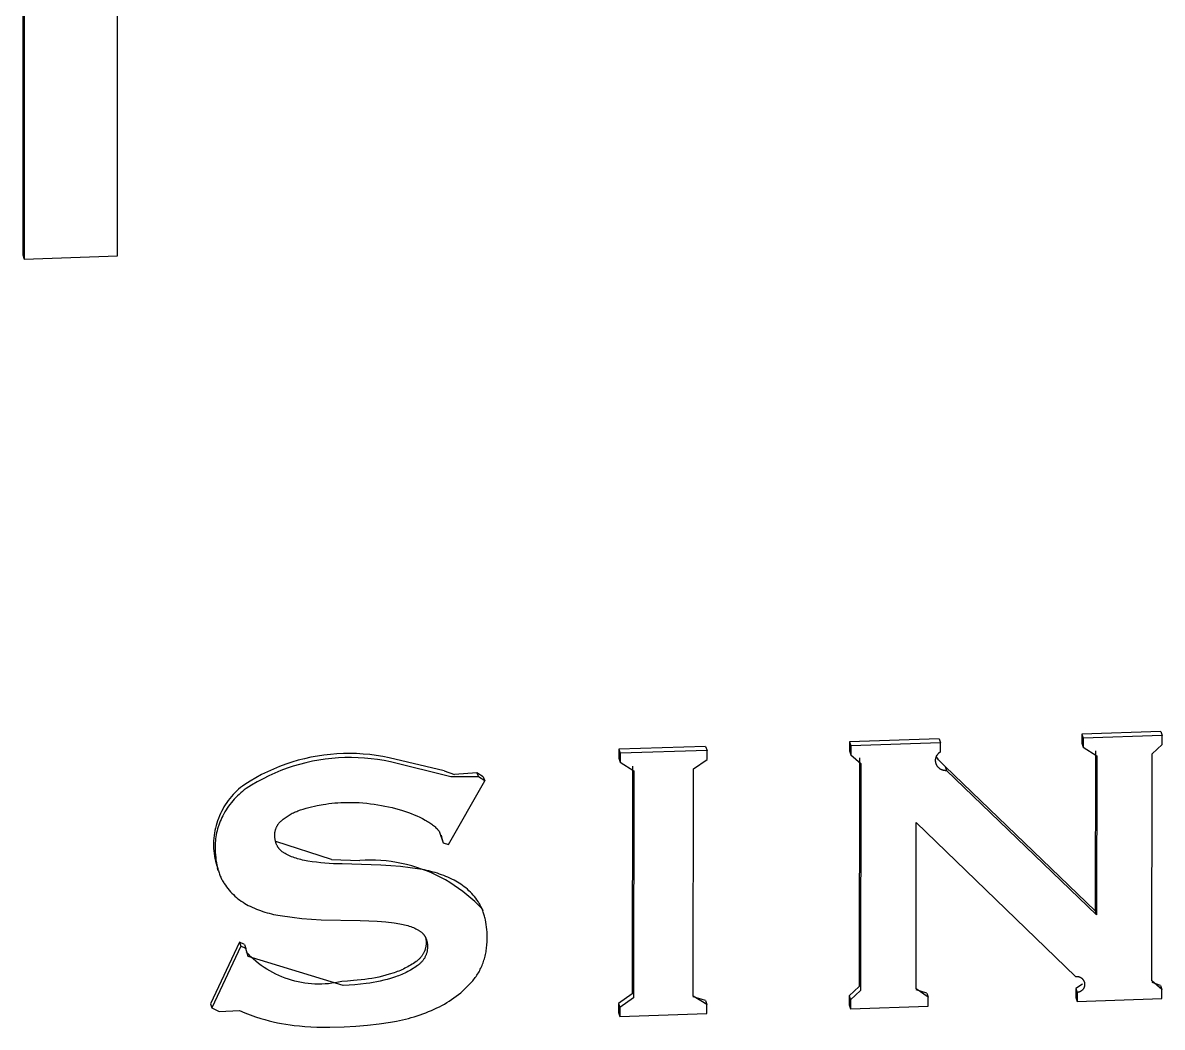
# Model space of a CAD drawing. Header units: millimetres. Extents: x -962 to 3068, y -237 to 2578.
# Drawn here: x 217.2 to 223.56, y 452.32 to 457.94 of the extents above; entities that cross this region are included whole.
import ezdxf

# ---------------------------------------------------------------- set-up
doc = ezdxf.new("R2010")
doc.units = ezdxf.units.MM
doc.header["$MEASUREMENT"] = 0
doc.layers.add('Utwórz2D linie widoczne', color=7, linetype='Continuous', true_color=0x000000)

msp = doc.modelspace()

# ---------------------------------------------------------------- linework, layer by layer
at = {"layer": 'Utwórz2D linie widoczne'}
for p, q in [((217.2053, 466.8266), (217.2006, 456.6384)), ((217.213, 466.8043), (217.2083, 456.6158)), ((217.7287, 456.6328), (217.7332, 465.6741)), ((217.2006, 456.6384), (217.2083, 456.6158)), ((217.2083, 456.6158), (217.7287, 456.6328)), ((221.8178, 453.9191), (221.8177, 453.8689)), ((222.3176, 453.9355), (221.8178, 453.9191)), ((221.8178, 453.9191), (221.8256, 453.8965)), ((222.3176, 453.9355), (222.3255, 453.9129)), ((223.1154, 453.9617), (223.1153, 453.9114)), ((223.5563, 453.9761), (223.1154, 453.9617)), ((223.1154, 453.9617), (223.1232, 453.939)), ((223.5642, 453.9535), (223.1232, 453.939)), ((223.1232, 453.939), (223.1232, 453.8888)), ((223.5563, 453.9761), (223.5642, 453.9535)), ((223.5641, 453.9032), (223.5642, 453.9535)), ((218.9552, 453.8513), (218.9187, 453.8484)), ((218.9918, 453.853), (218.9552, 453.8513)), ((219.0284, 453.8533), (218.9918, 453.853)), ((219.065, 453.8524), (219.0284, 453.8533)), ((219.1016, 453.8503), (219.065, 453.8524)), ((220.5292, 453.8769), (220.5291, 453.8266)), ((221.0144, 453.8928), (220.5292, 453.8769)), ((220.5292, 453.8769), (220.537, 453.8542)), ((220.537, 453.8542), (220.5369, 453.804)), ((221.0222, 453.8701), (220.537, 453.8542)), ((221.0144, 453.8928), (221.0222, 453.8701)), ((221.0222, 453.8199), (221.0222, 453.8701)), ((221.8177, 453.8689), (221.8256, 453.8462)), ((222.3255, 453.9129), (221.8256, 453.8965)), ((221.8256, 453.8965), (221.8256, 453.8462)), ((222.3108, 453.8495), (222.312, 453.8511)), ((222.312, 453.8511), (222.3133, 453.8526)), ((222.3133, 453.8526), (222.3147, 453.854)), ((222.3147, 453.854), (222.3161, 453.8554)), ((222.3161, 453.8554), (222.3175, 453.8567)), ((222.3175, 453.8567), (222.319, 453.858)), ((222.319, 453.858), (222.3206, 453.8592)), ((222.3206, 453.8592), (222.3221, 453.8604)), ((222.3221, 453.8604), (222.3238, 453.8616)), ((222.3238, 453.8616), (222.3254, 453.8626)), ((222.3254, 453.8626), (222.3255, 453.9129)), ((223.1153, 453.9114), (223.1232, 453.8888)), ((223.1232, 453.8888), (223.1991, 453.8409)), ((223.1912, 453.8635), (223.1901, 452.9749)), ((223.1911, 453.868), (223.1912, 453.8635)), ((223.5069, 452.5824), (223.5086, 453.851)), ((223.5086, 453.851), (223.5641, 453.9032)), ((218.669, 453.7932), (218.6347, 453.7804)), ((218.7037, 453.8048), (218.669, 453.7932)), ((218.7389, 453.8151), (218.7037, 453.8048)), ((218.7466, 453.7925), (218.7115, 453.7821)), ((218.7743, 453.8243), (218.7389, 453.8151)), ((218.7821, 453.8016), (218.7466, 453.7925)), ((218.8101, 453.8322), (218.7743, 453.8243)), ((218.8178, 453.8095), (218.7821, 453.8016)), ((218.8461, 453.8388), (218.8101, 453.8322)), ((218.8539, 453.8162), (218.8178, 453.8095)), ((218.8823, 453.8442), (218.8461, 453.8388)), ((218.8901, 453.8216), (218.8539, 453.8162)), ((218.9187, 453.8484), (218.8823, 453.8442)), ((218.9265, 453.8257), (218.8901, 453.8216)), ((218.963, 453.8287), (218.9265, 453.8257)), ((218.9996, 453.8303), (218.963, 453.8287)), ((219.0362, 453.8307), (218.9996, 453.8303)), ((219.0728, 453.8298), (219.0362, 453.8307)), ((219.1093, 453.8276), (219.0728, 453.8298)), ((219.138, 453.8469), (219.1016, 453.8503)), ((219.1458, 453.8242), (219.1093, 453.8276)), ((219.1744, 453.8422), (219.138, 453.8469)), ((219.1821, 453.8196), (219.1458, 453.8242)), ((219.2105, 453.8363), (219.1744, 453.8422)), ((219.2183, 453.8136), (219.1821, 453.8196)), ((219.2464, 453.8291), (219.2105, 453.8363)), ((219.2542, 453.8065), (219.2183, 453.8136)), ((219.5537, 453.7556), (219.2464, 453.8291)), ((219.5916, 453.7226), (219.2542, 453.8065)), ((220.5291, 453.8266), (220.5369, 453.804)), ((220.5369, 453.804), (220.6129, 453.7561)), ((220.9461, 453.767), (221.0222, 453.8199)), ((221.8256, 453.8462), (221.8812, 453.7976)), ((221.8733, 453.8203), (221.8719, 452.5517)), ((221.8729, 453.8288), (221.8733, 453.8203)), ((221.8812, 453.7976), (221.8798, 452.529)), ((222.2985, 453.8148), (222.2986, 453.8168)), ((222.2985, 453.8128), (222.2985, 453.8148)), ((222.2986, 453.8108), (222.2985, 453.8128)), ((222.2986, 453.8168), (222.2987, 453.8187)), ((222.2988, 453.8089), (222.2986, 453.8108)), ((222.2987, 453.8187), (222.2989, 453.8207)), ((222.299, 453.8069), (222.2988, 453.8089)), ((222.2989, 453.8207), (222.2991, 453.8227)), ((222.2993, 453.805), (222.299, 453.8069)), ((222.2991, 453.8227), (222.2995, 453.8246)), ((222.2996, 453.803), (222.2993, 453.805)), ((222.2995, 453.8246), (222.2999, 453.8265)), ((222.3001, 453.8011), (222.2996, 453.803)), ((222.2999, 453.8265), (222.3003, 453.8285)), ((222.3005, 453.7992), (222.3001, 453.8011)), ((222.3003, 453.8285), (222.3008, 453.8304)), ((222.3011, 453.7973), (222.3005, 453.7992)), ((222.3008, 453.8304), (222.3014, 453.8322)), ((222.3017, 453.7954), (222.3011, 453.7973)), ((222.3014, 453.8322), (222.3021, 453.8341)), ((222.3024, 453.7935), (222.3017, 453.7954)), ((222.3084, 453.8271), (222.302, 453.8357)), ((222.3021, 453.8341), (222.3028, 453.8359)), ((222.3032, 453.7917), (222.3024, 453.7935)), ((222.3028, 453.8359), (222.3036, 453.8378)), ((222.304, 453.7899), (222.3032, 453.7917)), ((222.3036, 453.8378), (222.3044, 453.8395)), ((222.3048, 453.7882), (222.304, 453.7899)), ((222.3044, 453.8395), (222.3053, 453.8413)), ((222.3058, 453.7864), (222.3048, 453.7882)), ((222.3053, 453.8413), (222.3063, 453.843)), ((222.3063, 453.843), (222.3073, 453.8447)), ((222.3073, 453.8447), (222.3084, 453.8464)), ((222.3084, 453.8464), (222.3096, 453.848)), ((222.315, 453.8186), (222.3084, 453.8271)), ((222.3096, 453.848), (222.3108, 453.8495)), ((222.322, 453.8104), (222.315, 453.8186)), ((222.3292, 453.8025), (222.322, 453.8104)), ((222.3367, 453.7948), (222.3292, 453.8025)), ((222.3444, 453.7873), (222.3367, 453.7948)), ((222.3524, 453.7802), (222.3444, 453.7873)), ((223.1991, 453.8409), (223.198, 452.9522)), ((218.5346, 453.7352), (218.5024, 453.7178)), ((218.5674, 453.7514), (218.5346, 453.7352)), ((218.5752, 453.7288), (218.5424, 453.7125)), ((218.6008, 453.7665), (218.5674, 453.7514)), ((218.6086, 453.7439), (218.5752, 453.7288)), ((218.6347, 453.7804), (218.6008, 453.7665)), ((218.6424, 453.7578), (218.6086, 453.7439)), ((218.6768, 453.7705), (218.6424, 453.7578)), ((218.7115, 453.7821), (218.6768, 453.7705)), ((219.5537, 453.7556), (219.6111, 453.7363)), ((219.7372, 453.7447), (219.6111, 453.7363)), ((219.7724, 453.7235), (219.7372, 453.7447)), ((219.7372, 453.7447), (219.745, 453.7221)), ((219.7724, 453.7235), (219.7802, 453.7008)), ((220.6051, 453.7787), (220.6039, 452.51)), ((220.6049, 453.7831), (220.6051, 453.7787)), ((220.6129, 453.7561), (220.6117, 452.4873)), ((220.9449, 452.4983), (220.9461, 453.767)), ((222.3068, 453.7847), (222.3058, 453.7864)), ((222.3078, 453.783), (222.3068, 453.7847)), ((222.3089, 453.7814), (222.3078, 453.783)), ((222.3101, 453.7798), (222.3089, 453.7814)), ((222.3113, 453.7783), (222.3101, 453.7798)), ((222.3126, 453.7767), (222.3113, 453.7783)), ((222.3139, 453.7753), (222.3126, 453.7767)), ((222.3153, 453.7739), (222.3139, 453.7753)), ((222.3167, 453.7725), (222.3153, 453.7739)), ((222.3182, 453.7712), (222.3167, 453.7725)), ((222.3197, 453.7699), (222.3182, 453.7712)), ((222.3213, 453.7687), (222.3197, 453.7699)), ((222.3229, 453.7675), (222.3213, 453.7687)), ((222.3245, 453.7664), (222.3229, 453.7675)), ((222.3262, 453.7654), (222.3245, 453.7664)), ((222.3279, 453.7644), (222.3262, 453.7654)), ((222.3296, 453.7635), (222.3279, 453.7644)), ((222.3314, 453.7626), (222.3296, 453.7635)), ((222.3332, 453.7618), (222.3314, 453.7626)), ((222.3351, 453.7611), (222.3332, 453.7618)), ((222.3369, 453.7604), (222.3351, 453.7611)), ((222.3388, 453.7598), (222.3369, 453.7604)), ((222.3407, 453.7593), (222.3388, 453.7598)), ((222.3426, 453.7588), (222.3407, 453.7593)), ((222.3445, 453.7584), (222.3426, 453.7588)), ((222.3465, 453.758), (222.3445, 453.7584)), ((222.3484, 453.7577), (222.3465, 453.758)), ((222.3504, 453.7575), (222.3484, 453.7577)), ((222.3524, 453.7574), (222.3504, 453.7575)), ((223.1901, 452.9749), (222.3524, 453.7802)), ((222.3524, 453.7802), (222.3603, 453.7575)), ((222.3543, 453.7573), (222.3524, 453.7574)), ((222.3563, 453.7573), (222.3543, 453.7573)), ((222.3583, 453.7574), (222.3563, 453.7573)), ((222.3603, 453.7575), (222.3583, 453.7574)), ((223.198, 452.9522), (222.3603, 453.7575)), ((218.417, 453.6626), (218.4061, 453.6533)), ((218.4283, 453.6714), (218.417, 453.6626)), ((218.4398, 453.6798), (218.4283, 453.6714)), ((218.4707, 453.6994), (218.4398, 453.6798)), ((218.4785, 453.6767), (218.4475, 453.6571)), ((218.5024, 453.7178), (218.4707, 453.6994)), ((218.5101, 453.6952), (218.4785, 453.6767)), ((218.5424, 453.7125), (218.5101, 453.6952)), ((219.5781, 453.3449), (219.7802, 453.7008)), ((219.745, 453.7221), (219.5916, 453.7226)), ((219.7802, 453.7008), (219.745, 453.7221)), ((218.3567, 453.6019), (218.348, 453.5907)), ((218.3659, 453.6129), (218.3567, 453.6019)), ((218.3754, 453.6235), (218.3659, 453.6129)), ((218.382, 453.598), (218.3736, 453.5885)), ((218.3853, 453.6338), (218.3754, 453.6235)), ((218.3906, 453.6073), (218.382, 453.598)), ((218.3955, 453.6438), (218.3853, 453.6338)), ((218.3995, 453.6163), (218.3906, 453.6073)), ((218.4061, 453.6533), (218.3955, 453.6438)), ((218.4087, 453.6251), (218.3995, 453.6163)), ((218.4181, 453.6335), (218.4087, 453.6251)), ((218.4277, 453.6417), (218.4181, 453.6335)), ((218.4375, 453.6496), (218.4277, 453.6417)), ((218.4475, 453.6571), (218.4375, 453.6496)), ((218.317, 453.5427), (218.3103, 453.5301)), ((218.3241, 453.5551), (218.317, 453.5427)), ((218.3317, 453.5672), (218.3241, 453.5551)), ((218.336, 453.5376), (218.3294, 453.5268)), ((218.3396, 453.5791), (218.3317, 453.5672)), ((218.3429, 453.5481), (218.336, 453.5376)), ((218.348, 453.5907), (218.3396, 453.5791)), ((218.3501, 453.5586), (218.3429, 453.5481)), ((218.3576, 453.5688), (218.3501, 453.5586)), ((218.3655, 453.5787), (218.3576, 453.5688)), ((218.3736, 453.5885), (218.3655, 453.5787)), ((218.7305, 453.5301), (218.7367, 453.5325)), ((218.7367, 453.5325), (218.7518, 453.538)), ((218.7518, 453.538), (218.7671, 453.5431)), ((218.7671, 453.5431), (218.7825, 453.5478)), ((218.7825, 453.5478), (218.798, 453.5521)), ((218.798, 453.5521), (218.8136, 453.5561)), ((218.8136, 453.5561), (218.8292, 453.5596)), ((218.8292, 453.5596), (218.845, 453.5628)), ((218.845, 453.5628), (218.8773, 453.5684)), ((218.8773, 453.5684), (218.8938, 453.571)), ((218.8938, 453.571), (218.9104, 453.5732)), ((218.9104, 453.5732), (218.927, 453.5751)), ((218.927, 453.5751), (218.9437, 453.5767)), ((218.9437, 453.5767), (218.9603, 453.5781)), ((218.9603, 453.5781), (218.977, 453.5791)), ((218.977, 453.5791), (218.9937, 453.5798)), ((218.9937, 453.5798), (219.015, 453.5803)), ((219.015, 453.5803), (219.0362, 453.5803)), ((219.0362, 453.5803), (219.0575, 453.5798)), ((219.0575, 453.5798), (219.0788, 453.5788)), ((219.0788, 453.5788), (219.1, 453.5773)), ((219.1, 453.5773), (219.1212, 453.5754)), ((219.1212, 453.5754), (219.1423, 453.5729)), ((219.1423, 453.5729), (219.1634, 453.57)), ((219.1634, 453.57), (219.2033, 453.5635)), ((219.2033, 453.5635), (219.2232, 453.5597)), ((219.2232, 453.5597), (219.243, 453.5555)), ((219.243, 453.5555), (219.2627, 453.5509)), ((219.2627, 453.5509), (219.2823, 453.5459)), ((219.2823, 453.5459), (219.3018, 453.5405)), ((219.3018, 453.5405), (219.3212, 453.5348)), ((219.3212, 453.5348), (219.3376, 453.5296)), ((218.2881, 453.4776), (218.2837, 453.464)), ((218.293, 453.491), (218.2881, 453.4776)), ((218.2983, 453.5042), (218.293, 453.491)), ((218.3041, 453.5173), (218.2983, 453.5042)), ((218.3033, 453.4745), (218.2992, 453.4641)), ((218.3077, 453.4848), (218.3033, 453.4745)), ((218.3103, 453.5301), (218.3041, 453.5173)), ((218.3123, 453.4949), (218.3077, 453.4848)), ((218.3173, 453.5048), (218.3123, 453.4949)), ((218.3232, 453.5159), (218.3173, 453.5048)), ((218.3294, 453.5268), (218.3232, 453.5159)), ((218.6346, 453.4678), (218.6365, 453.4699)), ((218.6365, 453.4699), (218.6384, 453.4719)), ((218.6384, 453.4719), (218.6404, 453.4739)), ((218.6404, 453.4739), (218.6425, 453.4758)), ((218.6425, 453.4758), (218.6446, 453.4776)), ((218.6446, 453.4776), (218.6549, 453.4863)), ((218.6549, 453.4863), (218.6602, 453.4904)), ((218.6602, 453.4904), (218.6656, 453.4944)), ((218.6656, 453.4944), (218.6711, 453.4983)), ((218.6711, 453.4983), (218.6767, 453.5021)), ((218.6767, 453.5021), (218.6824, 453.5058)), ((218.6824, 453.5058), (218.6881, 453.5093)), ((218.6881, 453.5093), (218.694, 453.5127)), ((218.694, 453.5127), (218.6999, 453.5159)), ((218.6999, 453.5159), (218.7059, 453.5191)), ((218.7059, 453.5191), (218.7119, 453.522)), ((218.7119, 453.522), (218.7181, 453.5249)), ((218.7181, 453.5249), (218.7242, 453.5276)), ((218.7242, 453.5276), (218.7305, 453.5301)), ((219.3376, 453.5296), (219.354, 453.524)), ((219.354, 453.524), (219.3701, 453.518)), ((219.3701, 453.518), (219.3861, 453.5115)), ((219.3861, 453.5115), (219.402, 453.5047)), ((219.402, 453.5047), (219.4176, 453.4974)), ((219.4176, 453.4974), (219.4331, 453.4897)), ((219.4331, 453.4897), (219.4483, 453.4816)), ((219.4483, 453.4816), (219.4549, 453.4778)), ((219.4549, 453.4778), (219.4613, 453.474)), ((219.4613, 453.474), (219.4674, 453.4701)), ((219.4674, 453.4701), (219.4733, 453.4663)), ((218.2709, 453.4084), (218.2689, 453.3942)), ((218.2734, 453.4224), (218.2709, 453.4084)), ((218.2763, 453.4364), (218.2734, 453.4224)), ((218.2798, 453.4503), (218.2763, 453.4364)), ((218.2837, 453.464), (218.2798, 453.4503)), ((218.2833, 453.4103), (218.2811, 453.3993)), ((218.2859, 453.4213), (218.2833, 453.4103)), ((218.2887, 453.4321), (218.2859, 453.4213)), ((218.2919, 453.4429), (218.2887, 453.4321)), ((218.2954, 453.4536), (218.2919, 453.4429)), ((218.2992, 453.4641), (218.2954, 453.4536)), ((218.608, 453.4025), (218.6082, 453.4053)), ((218.6082, 453.4053), (218.6084, 453.4081)), ((218.6084, 453.4081), (218.6087, 453.4109)), ((218.6087, 453.4109), (218.6091, 453.4137)), ((218.6091, 453.4137), (218.6096, 453.4165)), ((218.6096, 453.4165), (218.6101, 453.4193)), ((218.6101, 453.4193), (218.6108, 453.4221)), ((218.6108, 453.4221), (218.6115, 453.4249)), ((218.6115, 453.4249), (218.6123, 453.4277)), ((218.6123, 453.4277), (218.6131, 453.4305)), ((218.6131, 453.4305), (218.614, 453.4332)), ((218.614, 453.4332), (218.6151, 453.436)), ((218.6151, 453.436), (218.6161, 453.4387)), ((218.6161, 453.4387), (218.6173, 453.4413)), ((218.6173, 453.4413), (218.6185, 453.4439)), ((218.6185, 453.4439), (218.6199, 453.4465)), ((218.6199, 453.4465), (218.6212, 453.4491)), ((218.6212, 453.4491), (218.6227, 453.4516)), ((218.6227, 453.4516), (218.6242, 453.4541)), ((218.6242, 453.4541), (218.6258, 453.4565)), ((218.6258, 453.4565), (218.6274, 453.4589)), ((218.6274, 453.4589), (218.6291, 453.4612)), ((218.6291, 453.4612), (218.6309, 453.4635)), ((218.6309, 453.4635), (218.6327, 453.4657)), ((218.6327, 453.4657), (218.6346, 453.4678)), ((219.4733, 453.4663), (219.479, 453.4624)), ((219.479, 453.4624), (219.4844, 453.4585)), ((219.4844, 453.4585), (219.4896, 453.4546)), ((219.4896, 453.4546), (219.4946, 453.4507)), ((219.4946, 453.4507), (219.4993, 453.4467)), ((219.4993, 453.4467), (219.5038, 453.4428)), ((219.5038, 453.4428), (219.508, 453.4388)), ((219.508, 453.4388), (219.5121, 453.4348)), ((219.5121, 453.4348), (219.5158, 453.4308)), ((219.5158, 453.4308), (219.5176, 453.4287)), ((219.5176, 453.4287), (219.5194, 453.4267)), ((219.5194, 453.4267), (219.5211, 453.4247)), ((219.5211, 453.4247), (219.5227, 453.4226)), ((219.5227, 453.4226), (219.5242, 453.4206)), ((219.5242, 453.4206), (219.5257, 453.4185)), ((219.5257, 453.4185), (219.5489, 453.355)), ((222.1895, 452.5392), (222.1906, 453.467)), ((222.1906, 453.467), (223.0805, 452.6077)), ((218.2664, 453.3658), (218.2659, 453.3515)), ((218.2659, 453.3515), (218.2659, 453.3373)), ((218.2674, 453.3801), (218.2664, 453.3658)), ((218.2689, 453.3942), (218.2674, 453.3801)), ((218.2749, 453.3439), (218.2746, 453.3328)), ((218.2755, 453.355), (218.2749, 453.3439)), ((218.2764, 453.3661), (218.2755, 453.355)), ((218.2777, 453.3772), (218.2764, 453.3661)), ((218.2792, 453.3883), (218.2777, 453.3772)), ((218.2811, 453.3993), (218.2792, 453.3883)), ((218.608, 453.3997), (218.608, 453.4025)), ((218.608, 453.3969), (218.608, 453.3997)), ((218.608, 453.3927), (218.608, 453.3969)), ((218.6081, 453.3886), (218.608, 453.3927)), ((218.6084, 453.3846), (218.6081, 453.3886)), ((218.6087, 453.3806), (218.6084, 453.3846)), ((218.6092, 453.3768), (218.6087, 453.3806)), ((218.6097, 453.3729), (218.6092, 453.3768)), ((218.6104, 453.3692), (218.6097, 453.3729)), ((218.6111, 453.3655), (218.6104, 453.3692)), ((218.612, 453.3619), (218.6111, 453.3655)), ((218.6129, 453.3584), (218.612, 453.3619)), ((218.9238, 453.2604), (218.6129, 453.3613)), ((218.614, 453.3549), (218.6129, 453.3584)), ((218.6151, 453.3515), (218.614, 453.3549)), ((218.6163, 453.3482), (218.6151, 453.3515)), ((218.6177, 453.3449), (218.6163, 453.3482)), ((218.6191, 453.3417), (218.6177, 453.3449)), ((218.6207, 453.3386), (218.6191, 453.3417)), ((219.5375, 453.3963), (219.5411, 453.3777)), ((219.5411, 453.3777), (219.5489, 453.355)), ((219.5489, 453.355), (219.5781, 453.3449)), ((218.2659, 453.3373), (218.2664, 453.323)), ((218.2664, 453.323), (218.2674, 453.3088)), ((218.2674, 453.3088), (218.2689, 453.2946)), ((218.2689, 453.2946), (218.2708, 453.2804)), ((218.2708, 453.2804), (218.2733, 453.2664)), ((218.2746, 453.3328), (218.2748, 453.3169)), ((218.2748, 453.3169), (218.2754, 453.3014)), ((218.2754, 453.3014), (218.2764, 453.2864)), ((218.2764, 453.2864), (218.2778, 453.2717)), ((218.6223, 453.3355), (218.6207, 453.3386)), ((218.6232, 453.334), (218.6223, 453.3355)), ((218.6241, 453.3326), (218.6232, 453.334)), ((218.625, 453.3311), (218.6241, 453.3326)), ((218.6259, 453.3296), (218.625, 453.3311)), ((218.6269, 453.3282), (218.6259, 453.3296)), ((218.6279, 453.3268), (218.6269, 453.3282)), ((218.6289, 453.3254), (218.6279, 453.3268)), ((218.6299, 453.324), (218.6289, 453.3254)), ((218.631, 453.3226), (218.6299, 453.324)), ((218.6321, 453.3213), (218.631, 453.3226)), ((218.6343, 453.3186), (218.6321, 453.3213)), ((218.6366, 453.3161), (218.6343, 453.3186)), ((218.6391, 453.3136), (218.6366, 453.3161)), ((218.6416, 453.3111), (218.6391, 453.3136)), ((218.6443, 453.3088), (218.6416, 453.3111)), ((218.647, 453.3065), (218.6443, 453.3088)), ((218.6499, 453.3042), (218.647, 453.3065)), ((218.6528, 453.3021), (218.6499, 453.3042)), ((218.6559, 453.3), (218.6528, 453.3021)), ((218.659, 453.2979), (218.6559, 453.3)), ((218.6655, 453.294), (218.659, 453.2979)), ((218.6723, 453.2902), (218.6655, 453.294)), ((218.6793, 453.2866), (218.6723, 453.2902)), ((218.6865, 453.2831), (218.6793, 453.2866)), ((218.6941, 453.2797), (218.6865, 453.2831)), ((218.7018, 453.2765), (218.6941, 453.2797)), ((218.2733, 453.2664), (218.2763, 453.2524)), ((218.2763, 453.2524), (218.2797, 453.2385)), ((218.2778, 453.2717), (218.2796, 453.2574)), ((218.2796, 453.2574), (218.2818, 453.2435)), ((218.2797, 453.2385), (218.2836, 453.2248)), ((218.2818, 453.2435), (218.2844, 453.23)), ((218.2836, 453.2248), (218.288, 453.2112)), ((218.2844, 453.23), (218.2859, 453.2234)), ((218.2859, 453.2234), (218.2874, 453.2169)), ((218.2874, 453.2169), (218.2891, 453.2105)), ((218.7099, 453.2734), (218.7018, 453.2765)), ((218.7182, 453.2705), (218.7099, 453.2734)), ((218.7267, 453.2677), (218.7182, 453.2705)), ((218.7355, 453.265), (218.7267, 453.2677)), ((218.7445, 453.2625), (218.7355, 453.265)), ((218.7538, 453.2601), (218.7445, 453.2625)), ((218.7634, 453.2579), (218.7538, 453.2601)), ((218.7731, 453.2558), (218.7634, 453.2579)), ((218.7832, 453.2538), (218.7731, 453.2558)), ((218.7934, 453.252), (218.7832, 453.2538)), ((218.817, 453.2485), (218.7934, 453.252)), ((218.8407, 453.2454), (218.817, 453.2485)), ((218.8644, 453.2428), (218.8407, 453.2454)), ((218.8881, 453.2405), (218.8644, 453.2428)), ((218.9119, 453.2388), (218.8881, 453.2405)), ((218.9358, 453.2374), (218.9119, 453.2388)), ((218.9238, 453.2604), (219.0834, 453.2558)), ((218.9596, 453.2365), (218.9358, 453.2374)), ((218.9834, 453.236), (218.9596, 453.2365)), ((219.2011, 453.2291), (218.9834, 453.236)), ((219.1126, 453.2572), (219.0834, 453.2558)), ((219.1418, 453.2576), (219.1126, 453.2572)), ((219.171, 453.257), (219.1418, 453.2576)), ((219.2002, 453.2555), (219.171, 453.257)), ((219.2293, 453.2529), (219.2002, 453.2555)), ((219.2557, 453.2259), (219.2011, 453.2291)), ((219.2583, 453.2493), (219.2293, 453.2529)), ((219.3102, 453.2212), (219.2557, 453.2259)), ((219.2871, 453.2448), (219.2583, 453.2493)), ((219.3158, 453.2392), (219.2871, 453.2448)), ((219.3645, 453.2148), (219.3102, 453.2212)), ((219.3443, 453.2327), (219.3158, 453.2392)), ((219.3725, 453.2253), (219.3443, 453.2327)), ((219.4186, 453.2067), (219.3645, 453.2148)), ((219.4005, 453.2168), (219.3725, 453.2253)), ((219.4281, 453.2074), (219.4005, 453.2168)), ((218.2917, 453.2003), (218.288, 453.2112)), ((218.2891, 453.2105), (218.2908, 453.2042)), ((218.2908, 453.2042), (218.2927, 453.198)), ((218.2927, 453.198), (218.2946, 453.1919)), ((218.2946, 453.1919), (218.2966, 453.1859)), ((218.2966, 453.1859), (218.2988, 453.18)), ((218.2988, 453.18), (218.301, 453.1742)), ((218.301, 453.1742), (218.3034, 453.1685)), ((218.3034, 453.1685), (218.3058, 453.1628)), ((218.3058, 453.1628), (218.3084, 453.1573)), ((218.3084, 453.1573), (218.311, 453.1519)), ((218.311, 453.1519), (218.3137, 453.1466)), ((219.431, 453.2047), (219.4186, 453.2067)), ((219.4555, 453.1971), (219.4281, 453.2074)), ((219.4433, 453.2025), (219.431, 453.2047)), ((219.4555, 453.2), (219.4433, 453.2025)), ((219.4678, 453.1973), (219.4555, 453.2)), ((219.4824, 453.1859), (219.4555, 453.1971)), ((219.48, 453.1943), (219.4678, 453.1973)), ((219.4921, 453.1911), (219.48, 453.1943)), ((219.509, 453.1737), (219.4824, 453.1859)), ((219.5042, 453.1876), (219.4921, 453.1911)), ((219.5162, 453.1839), (219.5042, 453.1876)), ((219.5351, 453.1607), (219.509, 453.1737)), ((219.5281, 453.18), (219.5162, 453.1839)), ((219.5399, 453.1758), (219.5281, 453.18)), ((219.5608, 453.1467), (219.5351, 453.1607)), ((219.5517, 453.1714), (219.5399, 453.1758)), ((219.5633, 453.1667), (219.5517, 453.1714)), ((219.5749, 453.1619), (219.5633, 453.1667)), ((219.5863, 453.1568), (219.5749, 453.1619)), ((219.5977, 453.1515), (219.5863, 453.1568)), ((219.6089, 453.146), (219.5977, 453.1515)), ((218.3137, 453.1466), (218.3166, 453.1413)), ((218.3166, 453.1413), (218.3195, 453.1362)), ((218.3195, 453.1362), (218.3225, 453.1312)), ((218.3225, 453.1312), (218.3257, 453.1262)), ((218.3257, 453.1262), (218.332, 453.1168)), ((218.332, 453.1168), (218.3387, 453.1076)), ((218.3387, 453.1076), (218.3457, 453.0986)), ((218.3457, 453.0986), (218.3529, 453.0898)), ((218.3529, 453.0898), (218.3605, 453.0812)), ((219.586, 453.1319), (219.5608, 453.1467)), ((219.6106, 453.1163), (219.586, 453.1319)), ((219.6188, 453.1406), (219.6089, 453.146)), ((219.6347, 453.0998), (219.6106, 453.1163)), ((219.6286, 453.135), (219.6188, 453.1406)), ((219.6382, 453.129), (219.6286, 453.135)), ((219.6583, 453.0825), (219.6347, 453.0998)), ((219.6477, 453.1227), (219.6382, 453.129)), ((219.657, 453.1161), (219.6477, 453.1227)), ((219.6661, 453.1092), (219.657, 453.1161)), ((219.675, 453.1021), (219.6661, 453.1092)), ((219.6836, 453.0946), (219.675, 453.1021)), ((219.692, 453.0868), (219.6836, 453.0946)), ((218.3605, 453.0812), (218.3684, 453.0728)), ((218.3684, 453.0728), (218.3765, 453.0647)), ((218.3765, 453.0647), (218.385, 453.0568)), ((218.385, 453.0568), (218.3936, 453.0493)), ((218.3936, 453.0493), (218.4025, 453.042)), ((218.4025, 453.042), (218.4116, 453.035)), ((218.4116, 453.035), (218.421, 453.0284)), ((218.421, 453.0284), (218.4305, 453.022)), ((219.6812, 453.0644), (219.6583, 453.0825)), ((219.7035, 453.0455), (219.6812, 453.0644)), ((219.7002, 453.0788), (219.692, 453.0868)), ((219.7081, 453.0706), (219.7002, 453.0788)), ((219.7252, 453.0259), (219.7035, 453.0455)), ((219.7157, 453.0621), (219.7081, 453.0706)), ((219.723, 453.0534), (219.7157, 453.0621)), ((219.73, 453.0445), (219.723, 453.0534)), ((219.7461, 453.0055), (219.7252, 453.0259)), ((219.7368, 453.0354), (219.73, 453.0445)), ((219.7432, 453.0261), (219.7368, 453.0354)), ((219.7463, 453.0213), (219.7432, 453.0261)), ((218.4305, 453.022), (218.4402, 453.016)), ((218.4402, 453.016), (218.45, 453.0103)), ((218.45, 453.0103), (218.46, 453.0049)), ((218.46, 453.0049), (218.4712, 452.9994)), ((218.4712, 452.9994), (218.4825, 452.9941)), ((218.4825, 452.9941), (218.4939, 452.989)), ((218.4939, 452.989), (218.5055, 452.9842)), ((218.5055, 452.9842), (218.5171, 452.9796)), ((218.5171, 452.9796), (218.5289, 452.9752)), ((218.5289, 452.9752), (218.5407, 452.9711)), ((218.5407, 452.9711), (218.5526, 452.9673)), ((218.5526, 452.9673), (218.5646, 452.9636)), ((218.5646, 452.9636), (218.5767, 452.9603)), ((218.5767, 452.9603), (218.5888, 452.9572)), ((219.7664, 452.9845), (219.7461, 453.0055)), ((219.7493, 453.0164), (219.7463, 453.0213)), ((219.7523, 453.0113), (219.7493, 453.0164)), ((219.7551, 453.0062), (219.7523, 453.0113)), ((219.7578, 453.001), (219.7551, 453.0062)), ((219.7604, 452.9957), (219.7578, 453.001)), ((219.763, 452.9903), (219.7604, 452.9957)), ((219.7654, 452.9848), (219.763, 452.9903)), ((219.7677, 452.9792), (219.7654, 452.9848)), ((219.7664, 452.9845), (219.7696, 452.975)), ((219.77, 452.9735), (219.7677, 452.9792)), ((219.7721, 452.9677), (219.77, 452.9735)), ((219.7742, 452.9618), (219.7721, 452.9677)), ((219.7761, 452.9558), (219.7742, 452.9618)), ((223.1901, 452.9749), (223.198, 452.9522)), ((218.5888, 452.9572), (218.601, 452.9543)), ((218.601, 452.9543), (218.6133, 452.9517)), ((218.6133, 452.9517), (218.6255, 452.9494)), ((218.6255, 452.9494), (218.6379, 452.9473)), ((218.6379, 452.9473), (218.7043, 452.9381)), ((218.7043, 452.9381), (218.7586, 452.9321)), ((218.7586, 452.9321), (218.8131, 452.9277)), ((218.8131, 452.9277), (218.8677, 452.9247)), ((218.8677, 452.9247), (219.0854, 452.9193)), ((219.0854, 452.9193), (219.133, 452.9186)), ((219.133, 452.9186), (219.1806, 452.9163)), ((219.1806, 452.9163), (219.2281, 452.9126)), ((219.2281, 452.9126), (219.2755, 452.9073)), ((219.2755, 452.9073), (219.2857, 452.9058)), ((219.2857, 452.9058), (219.2957, 452.9042)), ((219.2957, 452.9042), (219.3055, 452.9025)), ((219.3055, 452.9025), (219.315, 452.9006)), ((219.315, 452.9006), (219.3243, 452.8985)), ((219.3243, 452.8985), (219.3333, 452.8964)), ((219.3333, 452.8964), (219.3421, 452.894)), ((219.7779, 452.9497), (219.7761, 452.9558)), ((219.7797, 452.9435), (219.7779, 452.9497)), ((219.7813, 452.9373), (219.7797, 452.9435)), ((219.7829, 452.9309), (219.7813, 452.9373)), ((219.7843, 452.9244), (219.7829, 452.9309)), ((219.7869, 452.9112), (219.7843, 452.9244)), ((219.7891, 452.8976), (219.7869, 452.9112)), ((219.7909, 452.8836), (219.7891, 452.8976)), ((219.3421, 452.894), (219.3506, 452.8916)), ((219.3506, 452.8916), (219.3589, 452.889)), ((219.3589, 452.889), (219.3669, 452.8862)), ((219.3669, 452.8862), (219.3747, 452.8833)), ((219.3747, 452.8833), (219.3822, 452.8803)), ((219.3822, 452.8803), (219.3895, 452.8772)), ((219.3895, 452.8772), (219.3965, 452.8739)), ((219.3965, 452.8739), (219.4033, 452.8704)), ((219.4033, 452.8704), (219.4098, 452.8668)), ((219.4098, 452.8668), (219.413, 452.865)), ((219.413, 452.865), (219.416, 452.8631)), ((219.416, 452.8631), (219.4189, 452.8612)), ((219.4189, 452.8612), (219.4218, 452.8591)), ((219.4218, 452.8591), (219.4245, 452.857)), ((219.4245, 452.857), (219.4271, 452.8548)), ((219.4271, 452.8548), (219.4297, 452.8526)), ((219.4297, 452.8526), (219.4309, 452.8514)), ((219.4309, 452.8514), (219.4321, 452.8503)), ((219.4321, 452.8503), (219.4333, 452.8491)), ((219.4333, 452.8491), (219.4344, 452.8479)), ((219.4344, 452.8479), (219.4356, 452.8466)), ((219.4356, 452.8466), (219.4367, 452.8454)), ((219.4367, 452.8454), (219.4378, 452.8441)), ((219.4378, 452.8441), (219.4388, 452.8429)), ((219.4388, 452.8429), (219.4398, 452.8416)), ((219.4398, 452.8416), (219.4409, 452.8403)), ((219.4409, 452.8403), (219.4418, 452.8389)), ((219.4418, 452.8389), (219.4428, 452.8376)), ((219.4428, 452.8376), (219.4437, 452.8362)), ((219.4437, 452.8362), (219.4446, 452.8349)), ((219.4446, 452.8349), (219.4455, 452.8335)), ((219.4455, 452.8335), (219.4464, 452.832)), ((219.7923, 452.8692), (219.7909, 452.8836)), ((219.7933, 452.8544), (219.7923, 452.8692)), ((219.7939, 452.8392), (219.7933, 452.8544)), ((219.7941, 452.8236), (219.7939, 452.8392)), ((218.41, 452.7986), (218.2488, 452.4553)), ((218.4178, 452.7759), (218.2566, 452.4326)), ((218.41, 452.7986), (218.4178, 452.7759)), ((218.4392, 452.7857), (218.41, 452.7986)), ((218.447, 452.763), (218.4178, 452.7759)), ((218.4392, 452.7857), (218.447, 452.763)), ((219.4464, 452.832), (219.4472, 452.8306)), ((219.4472, 452.8306), (219.448, 452.8292)), ((219.448, 452.8292), (219.4488, 452.8277)), ((219.4488, 452.8277), (219.4496, 452.8262)), ((219.4496, 452.8262), (219.4503, 452.8247)), ((219.4504, 452.7694), (219.4496, 452.7657)), ((219.4498, 452.8263), (219.4506, 452.8226)), ((219.4503, 452.8247), (219.451, 452.8232)), ((219.4511, 452.7731), (219.4504, 452.7694)), ((219.4506, 452.8226), (219.4513, 452.8189)), ((219.451, 452.8232), (219.4517, 452.8217)), ((219.4517, 452.7768), (219.4511, 452.7731)), ((219.4513, 452.8189), (219.4518, 452.8152)), ((219.4517, 452.8217), (219.4524, 452.8201)), ((219.4522, 452.7806), (219.4517, 452.7768)), ((219.4518, 452.8152), (219.4523, 452.8114)), ((219.4525, 452.7845), (219.4522, 452.7806)), ((219.4523, 452.8114), (219.4526, 452.8076)), ((219.4524, 452.8201), (219.4536, 452.8169)), ((219.4528, 452.7884), (219.4525, 452.7845)), ((219.4526, 452.8076), (219.4529, 452.8039)), ((219.453, 452.7923), (219.4528, 452.7884)), ((219.4529, 452.8039), (219.453, 452.8001)), ((219.453, 452.8001), (219.453, 452.7963)), ((219.453, 452.7963), (219.453, 452.7923)), ((219.4536, 452.8169), (219.4548, 452.8137)), ((219.4548, 452.8137), (219.4558, 452.8104)), ((219.4558, 452.8104), (219.4568, 452.807)), ((219.4568, 452.807), (219.4576, 452.8036)), ((219.4576, 452.8036), (219.4584, 452.8001)), ((219.4584, 452.8001), (219.459, 452.7965)), ((219.459, 452.7965), (219.4596, 452.7929)), ((219.4596, 452.7929), (219.46, 452.7892)), ((219.46, 452.7892), (219.4604, 452.7854)), ((219.4604, 452.7854), (219.4606, 452.7815)), ((219.4606, 452.7815), (219.4608, 452.7776)), ((219.4608, 452.7697), (219.4606, 452.7657)), ((219.4608, 452.7776), (219.4608, 452.7737)), ((219.4608, 452.7737), (219.4608, 452.7697)), ((219.7902, 452.7625), (219.7912, 452.771)), ((219.7912, 452.771), (219.7921, 452.7795)), ((219.7921, 452.7795), (219.7928, 452.7881)), ((219.7928, 452.7881), (219.7933, 452.7968)), ((219.7933, 452.7968), (219.7937, 452.8057)), ((219.7937, 452.8057), (219.794, 452.8146)), ((219.794, 452.8146), (219.7941, 452.8236)), ((218.4585, 452.7184), (218.447, 452.763)), ((218.4615, 452.7312), (218.4486, 452.745)), ((218.9903, 452.5572), (218.4585, 452.7184)), ((218.4748, 452.7178), (218.4615, 452.7312)), ((218.4887, 452.7049), (218.4748, 452.7178)), ((219.4164, 452.7074), (219.4136, 452.7045)), ((219.4192, 452.7102), (219.4164, 452.7074)), ((219.4219, 452.7131), (219.4192, 452.7102)), ((219.4244, 452.7161), (219.4219, 452.7131)), ((219.4268, 452.719), (219.4244, 452.7161)), ((219.4292, 452.7221), (219.4268, 452.719)), ((219.4314, 452.7252), (219.4292, 452.7221)), ((219.4335, 452.7283), (219.4314, 452.7252)), ((219.4355, 452.7315), (219.4335, 452.7283)), ((219.4374, 452.7347), (219.4355, 452.7315)), ((219.4392, 452.7379), (219.4374, 452.7347)), ((219.4408, 452.7413), (219.4392, 452.7379)), ((219.4413, 452.7056), (219.4392, 452.7025)), ((219.4424, 452.7446), (219.4408, 452.7413)), ((219.4433, 452.7088), (219.4413, 452.7056)), ((219.4439, 452.748), (219.4424, 452.7446)), ((219.4452, 452.712), (219.4433, 452.7088)), ((219.4452, 452.7515), (219.4439, 452.748)), ((219.4465, 452.7549), (219.4452, 452.7515)), ((219.4469, 452.7153), (219.4452, 452.712)), ((219.4476, 452.7585), (219.4465, 452.7549)), ((219.4486, 452.7186), (219.4469, 452.7153)), ((219.4486, 452.7621), (219.4476, 452.7585)), ((219.4496, 452.7657), (219.4486, 452.7621)), ((219.4502, 452.7219), (219.4486, 452.7186)), ((219.4517, 452.7253), (219.4502, 452.7219)), ((219.453, 452.7288), (219.4517, 452.7253)), ((219.4543, 452.7323), (219.453, 452.7288)), ((219.4554, 452.7358), (219.4543, 452.7323)), ((219.4564, 452.7394), (219.4554, 452.7358)), ((219.4573, 452.743), (219.4564, 452.7394)), ((219.4582, 452.7467), (219.4573, 452.743)), ((219.4589, 452.7504), (219.4582, 452.7467)), ((219.4595, 452.7542), (219.4589, 452.7504)), ((219.4599, 452.758), (219.4595, 452.7542)), ((219.4603, 452.7618), (219.4599, 452.758)), ((219.4606, 452.7657), (219.4603, 452.7618)), ((219.7763, 452.6986), (219.7786, 452.7063)), ((219.7786, 452.7063), (219.7807, 452.714)), ((219.7807, 452.714), (219.7827, 452.7218)), ((219.7827, 452.7218), (219.7845, 452.7298)), ((219.7845, 452.7298), (219.7861, 452.7378)), ((219.7861, 452.7378), (219.7876, 452.746)), ((219.7876, 452.746), (219.789, 452.7542)), ((219.789, 452.7542), (219.7902, 452.7625)), ((218.5029, 452.6924), (218.4887, 452.7049)), ((218.5176, 452.6805), (218.5029, 452.6924)), ((218.5327, 452.6691), (218.5176, 452.6805)), ((218.5482, 452.6582), (218.5327, 452.6691)), ((218.5641, 452.6479), (218.5482, 452.6582)), ((218.5803, 452.6381), (218.5641, 452.6479)), ((219.3177, 452.6451), (219.3092, 452.6414)), ((219.3261, 452.649), (219.3177, 452.6451)), ((219.3344, 452.653), (219.3261, 452.649)), ((219.3426, 452.6573), (219.3344, 452.653)), ((219.3508, 452.6616), (219.3426, 452.6573)), ((219.3589, 452.6662), (219.3508, 452.6616)), ((219.3666, 452.6435), (219.3586, 452.6389)), ((219.3668, 452.6709), (219.3589, 452.6662)), ((219.3746, 452.6482), (219.3666, 452.6435)), ((219.3747, 452.6757), (219.3668, 452.6709)), ((219.3825, 452.653), (219.3746, 452.6482)), ((219.3824, 452.6807), (219.3747, 452.6757)), ((219.3901, 452.6859), (219.3824, 452.6807)), ((219.3902, 452.658), (219.3825, 452.653)), ((219.3976, 452.6912), (219.3901, 452.6859)), ((219.3979, 452.6632), (219.3902, 452.658)), ((219.401, 452.6938), (219.3976, 452.6912)), ((219.4054, 452.6685), (219.3979, 452.6632)), ((219.4043, 452.6964), (219.401, 452.6938)), ((219.4075, 452.6991), (219.4043, 452.6964)), ((219.4088, 452.6711), (219.4054, 452.6685)), ((219.4106, 452.7018), (219.4075, 452.6991)), ((219.4121, 452.6737), (219.4088, 452.6711)), ((219.4136, 452.7045), (219.4106, 452.7018)), ((219.4153, 452.6764), (219.4121, 452.6737)), ((219.4184, 452.6791), (219.4153, 452.6764)), ((219.4213, 452.6819), (219.4184, 452.6791)), ((219.4242, 452.6847), (219.4213, 452.6819)), ((219.427, 452.6875), (219.4242, 452.6847)), ((219.4296, 452.6904), (219.427, 452.6875)), ((219.4322, 452.6934), (219.4296, 452.6904)), ((219.4346, 452.6964), (219.4322, 452.6934)), ((219.4369, 452.6994), (219.4346, 452.6964)), ((219.4392, 452.7025), (219.4369, 452.6994)), ((219.7524, 452.641), (219.7559, 452.6478)), ((219.7559, 452.6478), (219.7593, 452.6548)), ((219.7593, 452.6548), (219.7625, 452.6618)), ((219.7625, 452.6618), (219.7656, 452.669)), ((219.7656, 452.669), (219.7685, 452.6763)), ((219.7685, 452.6763), (219.7713, 452.6836)), ((219.7713, 452.6836), (219.7739, 452.6911)), ((219.7739, 452.6911), (219.7763, 452.6986)), ((218.5968, 452.6289), (218.5803, 452.6381)), ((218.6137, 452.6202), (218.5968, 452.6289)), ((218.6308, 452.6122), (218.6137, 452.6202)), ((218.6482, 452.6047), (218.6308, 452.6122)), ((218.6658, 452.5979), (218.6482, 452.6047)), ((218.6837, 452.5917), (218.6658, 452.5979)), ((218.7018, 452.5861), (218.6837, 452.5917)), ((218.7201, 452.5811), (218.7018, 452.5861)), ((218.7385, 452.5768), (218.7201, 452.5811)), ((218.9825, 452.5798), (218.964, 452.5757)), ((219.0147, 452.5816), (218.9825, 452.5798)), ((219.0469, 452.5841), (219.0147, 452.5816)), ((219.1112, 452.591), (219.0469, 452.5841)), ((219.1308, 452.5936), (219.1112, 452.591)), ((219.1504, 452.5967), (219.1308, 452.5936)), ((219.17, 452.6003), (219.1504, 452.5967)), ((219.1894, 452.6044), (219.17, 452.6003)), ((219.1972, 452.5817), (219.1777, 452.5776)), ((219.2087, 452.6089), (219.1894, 452.6044)), ((219.2165, 452.5863), (219.1972, 452.5817)), ((219.228, 452.614), (219.2087, 452.6089)), ((219.2357, 452.5913), (219.2165, 452.5863)), ((219.247, 452.6195), (219.228, 452.614)), ((219.2548, 452.5968), (219.2357, 452.5913)), ((219.2747, 452.6283), (219.247, 452.6195)), ((219.2825, 452.6056), (219.2548, 452.5968)), ((219.2834, 452.6313), (219.2747, 452.6283)), ((219.2912, 452.6086), (219.2825, 452.6056)), ((219.2921, 452.6345), (219.2834, 452.6313)), ((219.2998, 452.6118), (219.2912, 452.6086)), ((219.3007, 452.6379), (219.2921, 452.6345)), ((219.3084, 452.6152), (219.2998, 452.6118)), ((219.3092, 452.6414), (219.3007, 452.6379)), ((219.317, 452.6187), (219.3084, 452.6152)), ((219.3255, 452.6224), (219.317, 452.6187)), ((219.3339, 452.6263), (219.3255, 452.6224)), ((219.3422, 452.6303), (219.3339, 452.6263)), ((219.3504, 452.6346), (219.3422, 452.6303)), ((219.3586, 452.6389), (219.3504, 452.6346)), ((219.7032, 452.5718), (219.7136, 452.5836)), ((219.7136, 452.5836), (219.7185, 452.5896)), ((219.7185, 452.5896), (219.7233, 452.5956)), ((219.7233, 452.5956), (219.7279, 452.6018)), ((219.7279, 452.6018), (219.7324, 452.6081)), ((219.7324, 452.6081), (219.7367, 452.6145)), ((219.7367, 452.6145), (219.7409, 452.621)), ((219.7409, 452.621), (219.7449, 452.6275)), ((219.7449, 452.6275), (219.7487, 452.6342)), ((219.7487, 452.6342), (219.7524, 452.641)), ((223.0805, 452.6077), (223.0821, 452.6079)), ((223.0821, 452.6079), (223.0836, 452.608)), ((223.0836, 452.608), (223.0852, 452.6081)), ((223.0852, 452.6081), (223.0867, 452.6081)), ((223.0867, 452.6081), (223.0883, 452.608)), ((223.0883, 452.608), (223.0898, 452.6079)), ((223.0898, 452.6079), (223.0914, 452.6078)), ((223.0914, 452.6078), (223.0929, 452.6075)), ((223.0929, 452.6075), (223.0945, 452.6073)), ((223.0945, 452.6073), (223.096, 452.607)), ((223.096, 452.607), (223.0975, 452.6066)), ((223.0975, 452.6066), (223.099, 452.6062)), ((223.099, 452.6062), (223.1005, 452.6057)), ((223.1005, 452.6057), (223.102, 452.6052)), ((223.102, 452.6052), (223.1034, 452.6046)), ((223.1034, 452.6046), (223.1049, 452.604)), ((223.1049, 452.604), (223.1063, 452.6033)), ((223.1063, 452.6033), (223.1076, 452.6026)), ((223.1076, 452.6026), (223.109, 452.6018)), ((223.109, 452.6018), (223.1103, 452.601)), ((223.1103, 452.601), (223.1116, 452.6001)), ((223.1116, 452.6001), (223.1129, 452.5992)), ((223.1129, 452.5992), (223.1141, 452.5982)), ((223.1141, 452.5982), (223.1153, 452.5972)), ((223.1153, 452.5972), (223.1165, 452.5962)), ((223.1165, 452.5962), (223.1176, 452.5951)), ((223.1176, 452.5951), (223.1187, 452.594)), ((223.1187, 452.594), (223.1198, 452.5929)), ((223.1198, 452.5929), (223.1208, 452.5917)), ((223.1208, 452.5917), (223.1217, 452.5905)), ((223.1217, 452.5905), (223.1227, 452.5892)), ((223.1227, 452.5892), (223.1236, 452.5879)), ((223.1236, 452.5879), (223.1244, 452.5866)), ((223.1244, 452.5866), (223.1252, 452.5853)), ((223.1252, 452.5853), (223.1259, 452.5839)), ((223.1259, 452.5839), (223.1266, 452.5825)), ((223.1266, 452.5825), (223.1273, 452.5811)), ((223.1273, 452.5811), (223.1279, 452.5796)), ((223.1279, 452.5796), (223.1284, 452.5782)), ((223.1284, 452.5782), (223.1289, 452.5767)), ((223.5622, 452.5339), (223.5069, 452.5824)), ((218.7571, 452.5731), (218.7385, 452.5768)), ((218.7758, 452.5701), (218.7571, 452.5731)), ((218.7945, 452.5677), (218.7758, 452.5701)), ((218.8134, 452.566), (218.7945, 452.5677)), ((218.8323, 452.5649), (218.8134, 452.566)), ((218.8512, 452.5645), (218.8323, 452.5649)), ((218.8701, 452.5647), (218.8512, 452.5645)), ((218.889, 452.5656), (218.8701, 452.5647)), ((218.9079, 452.5671), (218.889, 452.5656)), ((218.9267, 452.5693), (218.9079, 452.5671)), ((218.9454, 452.5722), (218.9267, 452.5693)), ((218.964, 452.5757), (218.9454, 452.5722)), ((219.0225, 452.5589), (218.9903, 452.5572)), ((219.0547, 452.5614), (219.0225, 452.5589)), ((219.1189, 452.5683), (219.0547, 452.5614)), ((219.1386, 452.5709), (219.1189, 452.5683)), ((219.1582, 452.574), (219.1386, 452.5709)), ((219.1777, 452.5776), (219.1582, 452.574)), ((219.6341, 452.5067), (219.6463, 452.5168)), ((219.6463, 452.5168), (219.6583, 452.5272)), ((219.6583, 452.5272), (219.67, 452.5379)), ((219.67, 452.5379), (219.6814, 452.5489)), ((219.6814, 452.5489), (219.6924, 452.5602)), ((219.6924, 452.5602), (219.7032, 452.5718)), ((221.8719, 452.5517), (221.8162, 452.4995)), ((221.8798, 452.529), (221.8241, 452.4768)), ((222.2566, 452.491), (222.1895, 452.5392)), ((222.2488, 452.5137), (222.1897, 452.5332)), ((223.1191, 452.5651), (223.0813, 452.5411)), ((223.0813, 452.5411), (223.0892, 452.5184)), ((223.0813, 452.5411), (223.0813, 452.4909)), ((223.0908, 452.5185), (223.0892, 452.5184)), ((223.0892, 452.5184), (223.0892, 452.4682)), ((223.0923, 452.5187), (223.0908, 452.5185)), ((223.0939, 452.519), (223.0923, 452.5187)), ((223.0954, 452.5193), (223.0939, 452.519)), ((223.0969, 452.5196), (223.0954, 452.5193)), ((223.0984, 452.52), (223.0969, 452.5196)), ((223.0999, 452.5205), (223.0984, 452.52)), ((223.1014, 452.521), (223.0999, 452.5205)), ((223.1028, 452.5215), (223.1014, 452.521)), ((223.1043, 452.5221), (223.1028, 452.5215)), ((223.1057, 452.5228), (223.1043, 452.5221)), ((223.1071, 452.5235), (223.1057, 452.5228)), ((223.1085, 452.5242), (223.1071, 452.5235)), ((223.1098, 452.525), (223.1085, 452.5242)), ((223.1111, 452.5259), (223.1098, 452.525)), ((223.1124, 452.5268), (223.1111, 452.5259)), ((223.1136, 452.5277), (223.1124, 452.5268)), ((223.1148, 452.5287), (223.1136, 452.5277)), ((223.116, 452.5297), (223.1148, 452.5287)), ((223.1172, 452.5308), (223.116, 452.5297)), ((223.1183, 452.5319), (223.1172, 452.5308)), ((223.1193, 452.533), (223.1183, 452.5319)), ((223.1204, 452.5342), (223.1193, 452.533)), ((223.1214, 452.5354), (223.1204, 452.5342)), ((223.1223, 452.5366), (223.1214, 452.5354)), ((223.1232, 452.5379), (223.1223, 452.5366)), ((223.1241, 452.5392), (223.1232, 452.5379)), ((223.1249, 452.5406), (223.1241, 452.5392)), ((223.1256, 452.5419), (223.1249, 452.5406)), ((223.1263, 452.5433), (223.1256, 452.5419)), ((223.127, 452.5447), (223.1263, 452.5433)), ((223.1276, 452.5461), (223.127, 452.5447)), ((223.1282, 452.5476), (223.1276, 452.5461)), ((223.1287, 452.5491), (223.1282, 452.5476)), ((223.1292, 452.5506), (223.1287, 452.5491)), ((223.1289, 452.5767), (223.1293, 452.5752)), ((223.1296, 452.5521), (223.1292, 452.5506)), ((223.1293, 452.5752), (223.1297, 452.5737)), ((223.1299, 452.5536), (223.1296, 452.5521)), ((223.1297, 452.5737), (223.1301, 452.5722)), ((223.1303, 452.5551), (223.1299, 452.5536)), ((223.1301, 452.5722), (223.1304, 452.5706)), ((223.1305, 452.5566), (223.1303, 452.5551)), ((223.1304, 452.5706), (223.1306, 452.5691)), ((223.1307, 452.5582), (223.1305, 452.5566)), ((223.1306, 452.5691), (223.1308, 452.5675)), ((223.1309, 452.5597), (223.1307, 452.5582)), ((223.1308, 452.5675), (223.1309, 452.566)), ((223.1309, 452.566), (223.131, 452.5644)), ((223.131, 452.5629), (223.1309, 452.5613)), ((223.1309, 452.5613), (223.1309, 452.5597)), ((223.131, 452.5644), (223.131, 452.5629)), ((223.5544, 452.5566), (223.5073, 452.5739)), ((223.5544, 452.5566), (223.5622, 452.5339)), ((223.5622, 452.4838), (223.5622, 452.5339)), ((218.2488, 452.4553), (218.2566, 452.4326)), ((219.5414, 452.4459), (219.5553, 452.4534)), ((219.5553, 452.4534), (219.5689, 452.4614)), ((219.5689, 452.4614), (219.5824, 452.4697)), ((219.5824, 452.4697), (219.5957, 452.4785)), ((219.5957, 452.4785), (219.6087, 452.4875)), ((219.6087, 452.4875), (219.6215, 452.4969)), ((219.6215, 452.4969), (219.6341, 452.5067)), ((220.5279, 452.4572), (220.5278, 452.407)), ((220.6039, 452.51), (220.5279, 452.4572)), ((220.5279, 452.4572), (220.5357, 452.4345)), ((220.6117, 452.4873), (220.5357, 452.4345)), ((221.0208, 452.4505), (220.9449, 452.4983)), ((221.013, 452.4732), (220.945, 452.4939)), ((221.013, 452.4732), (221.0208, 452.4505)), ((221.8162, 452.4995), (221.8162, 452.4494)), ((221.8162, 452.4995), (221.8241, 452.4768)), ((221.8241, 452.4768), (221.824, 452.4267)), ((222.2488, 452.5137), (222.2566, 452.491)), ((222.2566, 452.4409), (222.2566, 452.491)), ((223.0813, 452.4909), (223.0892, 452.4682)), ((223.0892, 452.4682), (223.5622, 452.4838)), ((218.2566, 452.4326), (218.2978, 452.4113)), ((218.2978, 452.4113), (218.4116, 452.4166)), ((218.4116, 452.4166), (218.4408, 452.4046)), ((218.4408, 452.4046), (218.4703, 452.3933)), ((218.4703, 452.3933), (218.5001, 452.3827)), ((219.3867, 452.3827), (219.4029, 452.3879)), ((219.4029, 452.3879), (219.419, 452.3933)), ((219.419, 452.3933), (219.435, 452.399)), ((219.435, 452.399), (219.4509, 452.4051)), ((219.4509, 452.4051), (219.4666, 452.4113)), ((219.4666, 452.4113), (219.4823, 452.4179)), ((219.4823, 452.4179), (219.4978, 452.4248)), ((219.4978, 452.4248), (219.5132, 452.4319)), ((219.5132, 452.4319), (219.5274, 452.4387)), ((219.5274, 452.4387), (219.5414, 452.4459)), ((220.5278, 452.407), (220.5356, 452.3844)), ((220.5357, 452.4345), (220.5356, 452.3844)), ((220.5356, 452.3844), (221.0208, 452.4003)), ((221.0208, 452.4003), (221.0208, 452.4505)), ((221.8162, 452.4494), (221.824, 452.4267)), ((221.824, 452.4267), (222.2566, 452.4409)), ((218.5001, 452.3827), (218.5301, 452.3729)), ((218.5301, 452.3729), (218.553, 452.3662)), ((218.553, 452.3662), (218.576, 452.3601)), ((218.576, 452.3601), (218.5992, 452.3545)), ((218.5992, 452.3545), (218.6226, 452.3494)), ((218.6226, 452.3494), (218.646, 452.3448)), ((218.646, 452.3448), (218.6695, 452.3408)), ((218.6695, 452.3408), (218.6932, 452.3373)), ((218.6932, 452.3373), (218.7168, 452.3344)), ((218.7168, 452.3344), (218.7458, 452.3311)), ((218.7458, 452.3311), (218.7765, 452.3284)), ((218.7765, 452.3284), (218.8089, 452.3263)), ((218.8089, 452.3263), (218.8429, 452.3249)), ((218.8429, 452.3249), (218.8787, 452.3241)), ((218.8787, 452.3241), (218.9161, 452.324)), ((218.9161, 452.324), (218.9959, 452.3255)), ((218.9959, 452.3255), (219.0608, 452.329)), ((219.0608, 452.329), (219.1256, 452.3346)), ((219.1256, 452.3346), (219.1902, 452.3423)), ((219.1902, 452.3423), (219.2544, 452.352)), ((219.2544, 452.352), (219.2878, 452.3579)), ((219.2878, 452.3579), (219.3044, 452.3613)), ((219.3044, 452.3613), (219.321, 452.365)), ((219.321, 452.365), (219.3375, 452.369)), ((219.3375, 452.369), (219.354, 452.3733)), ((219.354, 452.3733), (219.3704, 452.3778)), ((219.3704, 452.3778), (219.3867, 452.3827))]:
    msp.add_line(p, q, dxfattribs=at)

doc.saveas('drawing.dxf')
